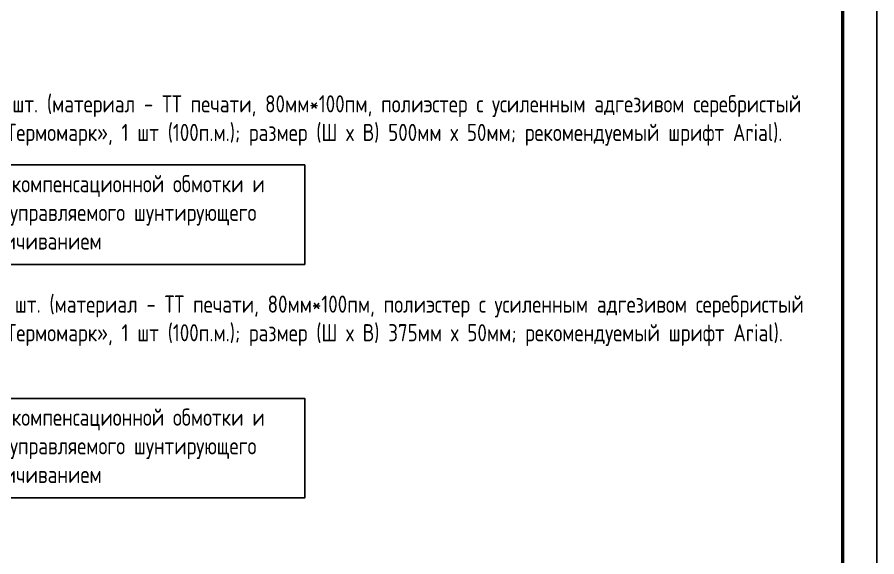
# Model space of a CAD drawing. Header units: millimetres. Extents: x -921 to 2149, y -90 to 586.
# Drawn here: x -545.2 to -420, y 74.9 to 153.5 of the extents above; entities that cross this region are included whole.
import ezdxf

# ---------------------------------------------------------------- set-up
doc = ezdxf.new("R2010")
doc.units = ezdxf.units.MM
doc.styles.add('Gost_type_A', font='GOST_A.TTF')

# ---------------------------------------------------------------- blocks, each defined once
blk = doc.blocks.new('Формат_А4')
blk.add_lwpolyline([(0, 297), (0, 0), (-210, 0), (-210, 297)], close=True)
at = {"lineweight": 50}
blk.add_lwpolyline([(-190, 292), (-5, 292), (-5, 5), (-190, 5)], close=True, dxfattribs=at)

msp = doc.modelspace()

# ---------------------------------------------------------------- linework, layer by layer
for points in [[(-601.94, 131.97), (-503.34, 131.97), (-503.34, 117.47), (-601.94, 117.47)], [(-601.94, 97.97), (-503.34, 97.97), (-503.34, 83.47), (-601.94, 83.47)]]:
    msp.add_lwpolyline(points, close=True)

# ---------------------------------------------------------------- block references
at = {"color": 1}
for p in [(-420, 0), (-210, 0)]:
    msp.add_blockref('Формат_А4', p, dxfattribs=at)

# ---------------------------------------------------------------- texts
at = {"char_height": 2.5, "style": 'Gost_type_A'}
for s, insert, width, attachment_point in [('\\pxql;{\\T2;\\C0;Примечания\\P\\P\\T1;  1 }Диспетчерское наименование шкафа - {\\C5;2 шт.} (материал - ТТ печати, 80мм*100пм, полиэстер с усиленным адгезивом серебристый матовый химстойкий, 3978-80-5-100, ООО «Термомарк», 1 шт (100п.м.); размер (Ш х В) {\\C5;500мм} х 50мм; рекомендуемый шрифт Arial).\\P\\P\\P\\P\\P\\P  2 Диспетчерское наименование шкафа - {\\C5;2 шт.} (материал - ТТ печати, 80мм*100пм, полиэстер с усиленным адгезивом серебристый матовый химстойкий, 3978-80-5-100, ООО «Термомарк», 1 шт (100п.м.); размер (Ш х В) 375мм х 50мм; рекомендуемый шрифт Arial).\\P\\P\\P\\P\\P\\P\\P  3 Количество шкафов - 1 шт.', (-603.94, 150.45), 175, 1), ('Комплект защит обмотки управления, компенсационной обмотки и ошиновки компенсационной обмотки управляемого шунтирующего \\Pреактора с подмагничиванием   ', (-552.64, 124.72), 98.6, 5), ('Комплект защит обмотки управления, компенсационной обмотки и ошиновки компенсационной обмотки управляемого шунтирующего \\Pреактора с подмагничиванием   ', (-552.64, 90.72), 98.6, 5)]:
    msp.add_mtext(s, dxfattribs=dict(at, insert=insert, width=width, attachment_point=attachment_point))

doc.saveas('drawing.dxf')
